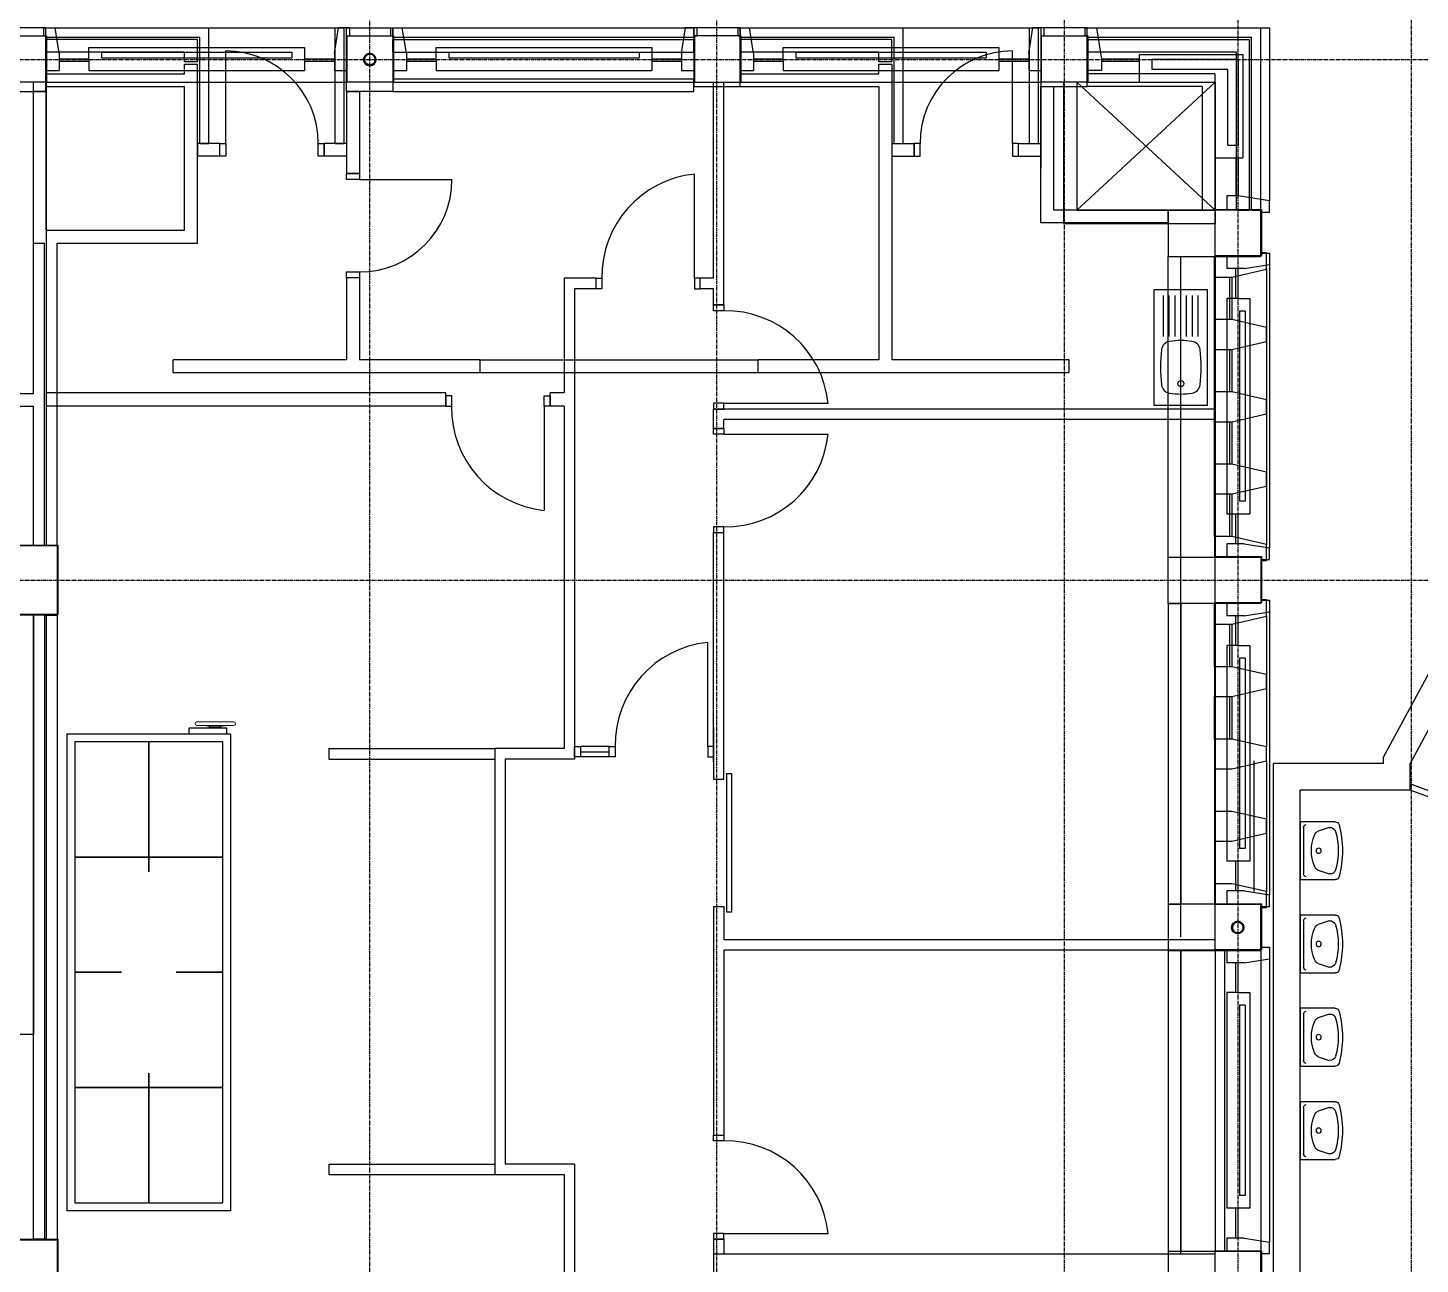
# Model space of a CAD drawing. Header units: millimetres. Extents: x -58291 to 85267, y -25390 to 74943.
# Drawn here: x 12512 to 24544, y 47366 to 58051 of the extents above; entities that cross this region are included whole.
import ezdxf

# ---------------------------------------------------------------- set-up
doc = ezdxf.new("R2010")
doc.units = ezdxf.units.MM
doc.header["$PDSIZE"] = 5
for name, pattern in [('HIDDEN2', [4.7625, 3.175, -1.5875]), ('PCENTRE', [50.8, 31.75, -6.35, 6.35, -6.35]), ('PCENTRE2', [28.575, 19.05, -3.175, 3.175, -3.175])]:
    doc.linetypes.add(name, pattern=pattern)
for name, color, linetype in [('Basement 01 - Curtain Walls', 1, 'Continuous'), ('Basement 01 - Doors Windows and Openings', 1, 'Continuous'), ('Basement 01 - Multi-View Blocks', 2, 'Continuous'), ('Basement 01 - Structural Members', 5, 'Continuous'), ('Basement 01 - Walls', 3, 'Continuous'), ('Boundaries_and_building_grids', 140, 'PCENTRE2'), ('BRICK_WALLS_P4', 1, 'Continuous'), ('COLUMNS_P5', 5, 'Continuous'), ('DR', 8, 'Continuous'), ('SANITARY', 4, 'Continuous'), ('SHOPFITTING', 4, 'Continuous'), ('WA', 6, 'Continuous'), ('WA_EXT', 7, 'Continuous'), ('WN', 4, 'Continuous')]:
    doc.layers.add(name, color=color, linetype=linetype)

# ---------------------------------------------------------------- blocks, each defined once
blk = doc.blocks.new('whb2')
for p, q in [((-250, 0), (250, 0)), ((-250, -303.1), (-250, 0)), ((250, 0), (250, -303.1)), ((-201, -29.5), (201.1, -29.5)), ((-200, -252.8), (-168.5, -155.3)), ((168.6, -155.3), (200.1, -252.8))]:
    blk.add_line(p, q)
blk.add_circle((0, -160.7), 22.3)
for centre, radius, start, end in [((-199.1, -56.3), 26.8, 94.124, 173.479), ((0, -457.8), 359.7, 68.098, 111.902), ((199.2, -56.3), 26.8, 6.521, 85.876), ((-109.1, -186.3), 67, 111.901, 152.434), ((109.2, -186.3), 67, 27.567, 68.099), ((-214.2, -303.1), 35.7, 180, 255.523), ((0, 526.8), 892.9, 255.523, 284.478), ((-151.4, -259.8), 49.1, 171.798, 253.912), ((0, 265.2), 595.5, 253.912, 286.088), ((151.5, -259.8), 49.1, 286.088, 8.202), ((214.3, -303.1), 35.7, 284.477, 0)]:
    blk.add_arc(centre, radius, start, end)

msp = doc.modelspace()

# ---------------------------------------------------------------- linework, layer by layer
at = {"layer": 'Basement 01 - Curtain Walls', "color": 3, "linetype": 'Continuous', "lineweight": -3}
for p, q in [((12667, 58051, -4600), (14077, 58051, -4600)), ((12667, 57971, -4600), (12667, 58051, -4600)), ((14077, 57051, -4600), (14077, 58051, -4600)), ((15167, 57051, -4600), (15167, 58051, -4600)), ((15167, 58051, -4600), (15247, 58051, -4600)), ((15247, 57051, -4600), (15247, 58051, -4600)), ((15667, 58051, -4600), (18267, 58051, -4600)), ((15667, 57971, -4600), (15667, 58051, -4600)), ((18267, 57971, -4600), (18267, 58051, -4600)), ((18667, 58051, -4600), (18667, 57971, -4600)), ((18667, 58051, -4600), (20077, 58051, -4600)), ((20077, 57051, -4600), (20077, 58051, -4600)), ((21167, 58051, -4600), (21247, 58051, -4600)), ((21167, 57051, -4600), (21167, 58051, -4600)), ((21247, 57051, -4600), (21247, 58051, -4600)), ((21667, 57971, -4600), (21667, 58051, -4600)), ((21667, 58051, -4600), (23167, 58051, -4600)), ((23167, 56476, -4600), (23167, 58051, -4600)), ((12667, 57971, -4600), (13997, 57971, -4600)), ((13977, 57951, -4600), (12667, 57951, -4600)), ((12667, 57951, -4600), (12667, 57841, -4600)), ((13977, 57757, -4600), (13977, 57951, -4600)), ((13997, 57051, -4600), (13997, 57971, -4600)), ((15667, 57971, -4600), (18267, 57971, -4600)), ((15667, 57951, -4600), (18267, 57951, -4600)), ((15667, 57841, -4600), (15667, 57951, -4600)), ((18267, 57841, -4600), (18267, 57951, -4600)), ((18667, 57971, -4600), (19997, 57971, -4600)), ((18667, 57841, -4600), (18667, 57951, -4600)), ((19977, 57951, -4600), (18667, 57951, -4600)), ((19977, 57757, -4600), (19977, 57951, -4600)), ((19997, 57051, -4600), (19997, 57971, -4600)), ((21667, 57971, -4600), (23087, 57971, -4600)), ((21667, 57951, -4600), (23067, 57951, -4600)), ((21667, 57841, -4600), (21667, 57951, -4600)), ((23067, 57951, -4600), (23067, 56476, -4600)), ((23087, 56476, -4600), (23087, 57971, -4600)), ((13867, 57841, -4600), (12667, 57841, -4600)), ((13867, 57757, -4600), (13867, 57841, -4600)), ((13977, 57757, -4600), (13867, 57757, -4600)), ((15667, 57841, -4600), (18267, 57841, -4600)), ((19867, 57841, -4600), (18667, 57841, -4600)), ((19867, 57757, -4600), (19867, 57841, -4600)), ((19977, 57757, -4600), (19867, 57757, -4600)), ((22957, 57841, -4600), (21667, 57841, -4600)), ((22957, 56476, -4600), (22957, 57841, -4600)), ((13997, 57051, -4600), (14077, 57051, -4600)), ((15167, 57051, -4600), (15247, 57051, -4600)), ((19997, 57051, -4600), (20077, 57051, -4600)), ((21167, 57051, -4600), (21247, 57051, -4600)), ((22957, 56476, -4600), (23067, 56476, -4600)), ((23087, 56476, -4600), (23167, 56476, -4600)), ((23167, 56076, -4600), (22767, 56076, -4600)), ((22767, 55897, -4600), (22767, 56076, -4600)), ((23217, 56107, -4600), (23167, 56107, -4600)), ((23167, 56107, -4600), (23167, 56076, -4600)), ((23217, 55965, -4600), (23217, 56107, -4600)), ((22917, 55897, -4600), (23217, 55965, -4600)), ((22767, 55897, -4600), (22917, 55897, -4600)), ((22767, 55529, -4600), (22767, 55272, -4600)), ((22917, 55529, -4600), (22767, 55529, -4600)), ((23217, 55461, -4600), (22917, 55529, -4600)), ((23217, 55340, -4600), (23217, 55461, -4600)), ((22767, 55272, -4600), (22917, 55272, -4600)), ((22917, 55272, -4600), (23217, 55340, -4600)), ((22767, 54904, -4600), (22767, 54647, -4600)), ((22917, 54904, -4600), (22767, 54904, -4600)), ((23217, 54836, -4600), (22917, 54904, -4600)), ((23217, 54715, -4600), (23217, 54836, -4600)), ((22767, 54647, -4600), (22917, 54647, -4600)), ((22917, 54647, -4600), (23217, 54715, -4600)), ((22767, 54279, -4600), (22767, 54022, -4600)), ((22917, 54279, -4600), (22767, 54279, -4600)), ((23217, 54211, -4600), (22917, 54279, -4600)), ((23217, 54090, -4600), (23217, 54211, -4600)), ((22767, 54022, -4600), (22917, 54022, -4600)), ((22917, 54022, -4600), (23217, 54090, -4600)), ((22917, 53654, -4600), (22767, 53654, -4600)), ((22767, 53654, -4600), (22767, 53476, -4600)), ((23217, 53586, -4600), (22917, 53654, -4600)), ((23217, 53444, -4600), (23217, 53586, -4600)), ((23217, 53444, -4600), (23167, 53444, -4600)), ((23167, 53076, -4600), (22767, 53076, -4600)), ((22767, 52897, -4600), (22767, 53076, -4600)), ((23217, 53107, -4600), (23167, 53107, -4600)), ((23167, 53107, -4600), (23167, 53076, -4600)), ((23217, 52965, -4600), (23217, 53107, -4600)), ((22917, 52897, -4600), (23217, 52965, -4600)), ((22767, 52897, -4600), (22917, 52897, -4600)), ((22767, 52529, -4600), (22767, 52272, -4600)), ((22917, 52529, -4600), (22767, 52529, -4600)), ((23217, 52461, -4600), (22917, 52529, -4600)), ((23217, 52340, -4600), (23217, 52461, -4600)), ((22917, 52272, -4600), (23217, 52340, -4600)), ((22767, 52272, -4600), (22917, 52272, -4600)), ((22767, 51904, -4600), (22767, 50654, -4600)), ((22917, 51904, -4600), (22767, 51904, -4600)), ((23217, 51836, -4600), (22917, 51904, -4600)), ((23217, 51715, -4600), (23217, 51836, -4600)), ((22767, 51647, -4600), (22917, 51647, -4600)), ((22917, 51647, -4600), (23217, 51715, -4600)), ((22917, 51279, -4600), (22767, 51279, -4600)), ((23217, 51211, -4600), (22917, 51279, -4600)), ((23217, 51090, -4600), (23217, 51211, -4600)), ((22767, 51022, -4600), (22917, 51022, -4600)), ((22917, 51022, -4600), (23217, 51090, -4600)), ((22767, 50654, -4600), (22767, 50476, -4600)), ((22917, 50654, -4600), (22767, 50654, -4600)), ((23217, 50586, -4600), (22917, 50654, -4600)), ((23217, 50444, -4600), (23217, 50586, -4600)), ((23217, 50444, -4600), (23167, 50444, -4600))]:
    msp.add_line(p, q, dxfattribs=at)
at = {"layer": 'Basement 01 - Curtain Walls', "color": 3, "linetype": 'Continuous', "lineweight": -3, "elevation": -4600}
for points in [[(22767, 53476), (23167, 53476), (23167, 53444)], [(22767, 50476), (23167, 50476), (23167, 50444)]]:
    msp.add_lwpolyline(points, dxfattribs=at)
at = {"layer": 'Basement 01 - Doors Windows and Openings', "color": 1, "linetype": 'Continuous', "lineweight": -3}
for p, q in [((14222, 57051, -4600), (14222, 57851, -4600)), ((21022, 57051, -4600), (21022, 57851, -4600)), ((15377, 56741, -4600), (16177, 56741, -4600)), ((23217, 55965, -4600), (23217, 53586, -4600)), ((22767, 53654, -4600), (22767, 55897, -4600)), ((22767, 55529, -4600), (22767, 55897, -4600)), ((22897, 55897, -4600), (22897, 55529, -4600)), ((22917, 55897, -4600), (22917, 55529, -4600)), ((22767, 54904, -4600), (22767, 55272, -4600)), ((22897, 55272, -4600), (22897, 54904, -4600)), ((22917, 55272, -4600), (22917, 54904, -4600)), ((22767, 54279, -4600), (22767, 54647, -4600)), ((22897, 54647, -4600), (22897, 54279, -4600)), ((22917, 54647, -4600), (22917, 54279, -4600)), ((22897, 54022, -4600), (22897, 53654, -4600)), ((22917, 54022, -4600), (22917, 53654, -4600)), ((23217, 52965, -4600), (23217, 51836, -4600)), ((22767, 52529, -4600), (22767, 52897, -4600)), ((22897, 52897, -4600), (22897, 52529, -4600)), ((22917, 52897, -4600), (22917, 52529, -4600)), ((22767, 51904, -4600), (22767, 52272, -4600)), ((22897, 52272, -4600), (22897, 51904, -4600)), ((22917, 52272, -4600), (22917, 51904, -4600))]:
    msp.add_line(p, q, dxfattribs=at)
at = {"layer": 'Basement 01 - Doors Windows and Openings', "color": 1, "linetype": 'Continuous', "lineweight": -3, "elevation": -4600}
for points in [[(14172, 57051), (14222, 57051), (14222, 56941), (14172, 56941), (14172, 57051)], [(15022, 57051), (15072, 57051), (15072, 56941), (15022, 56941), (15022, 57051)], [(20222, 57051), (20172, 57051), (20172, 56941), (20222, 56941), (20222, 57051)], [(21072, 57051), (21022, 57051), (21022, 56941), (21072, 56941), (21072, 57051)], [(15377, 56791), (15377, 56741), (15267, 56741), (15267, 56791), (15377, 56791)], [(15377, 55941), (15377, 55891), (15267, 55891), (15267, 55941), (15377, 55941)]]:
    msp.add_lwpolyline(points, dxfattribs=at)
at = {"layer": 'Basement 01 - Doors Windows and Openings', "color": 1, "linetype": 'Continuous', "lineweight": -3}
for centre, start, end in [((14222, 57051, -4600), 0, 90), ((21022, 57051, -4600), 90, 180), ((15377, 56741, -4600), 270, 0)]:
    msp.add_arc(centre, 800, start, end, dxfattribs=at)
at = {"layer": 'Basement 01 - Structural Members', "color": 5, "linetype": 'Continuous', "lineweight": -3, "elevation": -4600}
for points in [[(12267, 57501), (12667, 57501), (12667, 58051), (12267, 58051), (12267, 57501)], [(15667, 57501), (15267, 57501), (15267, 58051), (15667, 58051), (15667, 57501)], [(18267, 57543), (18667, 57543), (18667, 58051), (18267, 58051), (18267, 57543)], [(21267, 57543), (21667, 57543), (21667, 58051), (21267, 58051), (21267, 57543)], [(12767, 52976), (12167, 52976), (12167, 53576), (12767, 53576), (12767, 52976)], [(12767, 46976), (12167, 46976), (12167, 47576), (12767, 47576), (12767, 46976)]]:
    msp.add_lwpolyline(points, dxfattribs=at)
for points in [[(22367, 56476), (22367, 56076), (23167, 56076), (23167, 56476)], [(23167, 53076), (22367, 53076), (22367, 53476), (23167, 53476)], [(23167, 50476), (22367, 50476), (22367, 50076), (23167, 50076)], [(22367, 47076), (23167, 47076), (23167, 47476), (22367, 47476)]]:
    msp.add_lwpolyline(points, close=True, dxfattribs=at)
at = {"layer": 'Basement 01 - Structural Members', "color": 5, "linetype": 'Continuous', "lineweight": -3}
for centre in [(15467, 57776, -4600), (22967, 50276, -4600)]:
    msp.add_circle(centre, 50, dxfattribs=at)
at = {"layer": 'Basement 01 - Walls', "color": 3, "linetype": 'Continuous', "lineweight": -3}
for p, q in [((12667, 57653, -4600), (13867, 57653, -4600)), ((12667, 57543, -4600), (12667, 57653, -4600)), ((13867, 57737, -4600), (13977, 57737, -4600)), ((13867, 57653, -4600), (13867, 57737, -4600)), ((13977, 56191, -4600), (13977, 57737, -4600)), ((18667, 57653, -4600), (19867, 57653, -4600)), ((18667, 57543, -4600), (18667, 57653, -4600)), ((19867, 57737, -4600), (19977, 57737, -4600)), ((19867, 57653, -4600), (19867, 57737, -4600)), ((19977, 57737, -4600), (19977, 55181, -4600)), ((21667, 57543, -4600), (21667, 57653, -4600)), ((22769, 57653, -4600), (21667, 57653, -4600)), ((22769, 57653, -4600), (22769, 56476, -4600)), ((12667, 57543, -4600), (13867, 57543, -4600)), ((13867, 56301, -4600), (13867, 57543, -4600)), ((15667, 57611, -4600), (18267, 57611, -4600)), ((15667, 57611, -4600), (15667, 57501, -4600)), ((18267, 57501, -4600), (18267, 57611, -4600)), ((18667, 57543, -4600), (19867, 57543, -4600)), ((19867, 57543, -4600), (19867, 55181, -4600)), ((21267, 57543, -4600), (21267, 56838, -4600)), ((21267, 57543, -4600), (21377, 57543, -4600)), ((21267, 56366, -4600), (21267, 57543, -4600)), ((21377, 56476, -4600), (21377, 57543, -4600)), ((22659, 57543, -4600), (21667, 57543, -4600)), ((22659, 57543, -4600), (22659, 56476, -4600)), ((12557, 57501, -4600), (12557, 56191, -4600)), ((12667, 57501, -4600), (12557, 57501, -4600)), ((12667, 57501, -4600), (12667, 56301, -4600)), ((15267, 57501, -4600), (15267, 56791, -4600)), ((15267, 57501, -4600), (15377, 57501, -4600)), ((15377, 57501, -4600), (15377, 56791, -4600)), ((15667, 57501, -4600), (18267, 57501, -4600)), ((13977, 57051, -4600), (13977, 56941, -4600)), ((14172, 57051, -4600), (13977, 57051, -4600)), ((14077, 57051, -4600), (13997, 57051, -4600)), ((14172, 56941, -4600), (14172, 57051, -4600)), ((15072, 56941, -4600), (15072, 57051, -4600)), ((15267, 57051, -4600), (15072, 57051, -4600)), ((15267, 57051, -4600), (15267, 56941, -4600)), ((19977, 57051, -4600), (20172, 57051, -4600)), ((19977, 57051, -4600), (19977, 56941, -4600)), ((19997, 57051, -4600), (20077, 57051, -4600)), ((20172, 56941, -4600), (20172, 57051, -4600)), ((21072, 57051, -4600), (21267, 57051, -4600)), ((21072, 56941, -4600), (21072, 57051, -4600)), ((21267, 57051, -4600), (21267, 56941, -4600)), ((14172, 56941, -4600), (13977, 56941, -4600)), ((15267, 56941, -4600), (15072, 56941, -4600)), ((19977, 56941, -4600), (20172, 56941, -4600)), ((21072, 56941, -4600), (21267, 56941, -4600)), ((15377, 56791, -4600), (15267, 56791, -4600)), ((22367, 56476, -4600), (21377, 56476, -4600)), ((22367, 56366, -4600), (22367, 56476, -4600)), ((22659, 56476, -4600), (22769, 56476, -4600)), ((22367, 56366, -4600), (21267, 56366, -4600)), ((12557, 56191, -4600), (12657, 56191, -4600)), ((12657, 53576, -4600), (12657, 56191, -4600)), ((12667, 56301, -4600), (13867, 56301, -4600)), ((12767, 56191, -4600), (13977, 56191, -4600)), ((12767, 53576, -4600), (12767, 56191, -4600)), ((22367, 56076, -4600), (22477, 56076, -4600)), ((22367, 53476, -4600), (22367, 56076, -4600)), ((22477, 53476, -4600), (22477, 56076, -4600)), ((15377, 55891, -4600), (15267, 55891, -4600)), ((15267, 55891, -4600), (15267, 55181, -4600)), ((15377, 55891, -4600), (15377, 55181, -4600)), ((15267, 55181, -4600), (13767, 55181, -4600)), ((13767, 55071, -4600), (13767, 55181, -4600)), ((16422, 55181, -4600), (15377, 55181, -4600)), ((16422, 55071, -4600), (16422, 55181, -4600)), ((16422, 55181, -4600), (18822, 55181, -4600)), ((18822, 55071, -4600), (18822, 55181, -4600)), ((19867, 55181, -4600), (18822, 55181, -4600)), ((21512, 55181, -4600), (19977, 55181, -4600)), ((21512, 55075, -4600), (21512, 55185, -4600)), ((13767, 55071, -4600), (16422, 55071, -4600)), ((16422, 55071, -4600), (18822, 55071, -4600)), ((18822, 55071, -4600), (21512, 55071, -4600)), ((12657, 53576, -4600), (12767, 53576, -4600)), ((22367, 53476, -4600), (22477, 53476, -4600)), ((25060, 53292, -4600), (24226, 51751, -4600)), ((22367, 53076, -4600), (22477, 53076, -4600)), ((22367, 53076, -4600), (22367, 50476, -4600)), ((22477, 53076, -4600), (22477, 50476, -4600)), ((25215, 53096, -4600), (24456, 51693, -4600)), ((12657, 52976, -4600), (12657, 47576, -4600)), ((12657, 52976, -4600), (12767, 52976, -4600)), ((12767, 52976, -4600), (12767, 47576, -4600)), ((24226, 51693, -4600), (24226, 51751, -4600)), ((23107, 51715, -4600), (23107, 50586, -4600)), ((23217, 51715, -4600), (23217, 50586, -4600)), ((23276, 44296, -4600), (23276, 51693, -4600)), ((24226, 51693, -4600), (23276, 51693, -4600)), ((24456, 51463, -4600), (24456, 51693, -4600)), ((24456, 51463, -4600), (23506, 51463, -4600)), ((23506, 45843, -4600), (23506, 51463, -4600)), ((22367, 50476, -4600), (22477, 50476, -4600)), ((22367, 50076, -4600), (22367, 47476, -4600)), ((22477, 50076, -4600), (22367, 50076, -4600)), ((22477, 50076, -4600), (22477, 47476, -4600)), ((22855, 47476, -4600), (22855, 50076, -4600)), ((23167, 50076, -4600), (23167, 44476, -4600)), ((12657, 47576, -4600), (12767, 47576, -4600)), ((22477, 47476, -4600), (22367, 47476, -4600))]:
    msp.add_line(p, q, dxfattribs=at)
at = {"layer": 'Basement 01 - Walls', "color": 2, "linetype": 'Continuous', "lineweight": -3}
for p, q in [((24670, 51437, -4600), (24456, 51516, -4600)), ((24652, 51390, -4600), (24456, 51463, -4600))]:
    msp.add_line(p, q, dxfattribs=at)
at = {"layer": 'Boundaries_and_building_grids', "color": 140, "linetype": 'PCENTRE', "lineweight": -3}
for p, q in [((15467, -17978), (15467, 67826)), ((18467, -17978), (18467, 67826)), ((21467, 67826), (21467, -17978)), ((22967, 67826), (22967, -17978)), ((24467, 67826), (24467, -17978)), ((-52891, 57776), (50767, 57776)), ((-52891, 53276), (50767, 53276))]:
    msp.add_line(p, q, dxfattribs=at)
at = {"layer": 'BRICK_WALLS_P4', "linetype": 'Continuous'}
for p, q in [((12562, 54891), (12562, 57581)), ((12672, 57581), (12562, 57581)), ((12672, 53581), (12672, 57581)), ((11022, 54891), (12562, 54891)), ((11022, 54781), (12562, 54781)), ((12562, 53581), (12562, 54781)), ((12562, 53581), (12672, 53581)), ((12562, 47581), (12562, 52981)), ((12672, 52981), (12562, 52981)), ((12562, 52981), (12562, 49351)), ((12672, 47581), (12672, 52981)), ((12672, 47581), (12562, 47581)), ((18437, 47456), (18437, 42580)), ((18437, 47456), (22772, 47456)), ((22772, 47241), (22772, 47456))]:
    msp.add_line(p, q, dxfattribs=at)
at = {"layer": 'COLUMNS_P5', "linetype": 'Continuous', "lineweight": -3}
for points in [[(12672, 57981), (12672, 57581), (12272, 57581), (12272, 57981)], [(15672, 57981), (15672, 57581), (15272, 57581), (15272, 57981)], [(21672, 57581), (21272, 57581), (21272, 57981), (21672, 57981)], [(22772, 56081), (22772, 56481), (23172, 56481), (23172, 56081)], [(12772, 53581), (12772, 52981), (12172, 52981), (12172, 53581)], [(23172, 53081), (22772, 53081), (22772, 53481), (23172, 53481)], [(23172, 50081), (22772, 50081), (22772, 50481), (23172, 50481)], [(12172, 47581), (12772, 47581), (12772, 46981), (12172, 46981)], [(22772, 47081), (22772, 47481), (23172, 47481), (23172, 47081)]]:
    msp.add_lwpolyline(points, close=True, dxfattribs=at)
msp.add_lwpolyline([(18562, 57581), (18672, 57581), (18672, 57981), (18272, 57981), (18272, 57581), (18672, 57581)], dxfattribs=at)
at = {"layer": 'COLUMNS_P5', "linetype": 'Continuous', "lineweight": 50}
for centre in [(15467, 57776), (22967, 50276)]:
    msp.add_circle(centre, 50, dxfattribs=at)
at = {"layer": 'DR'}
for p, q in [((18272, 55886), (18272, 56786)), ((17422, 55886), (17472, 55886)), ((17422, 55796), (17422, 55886)), ((17472, 55886), (17472, 55796)), ((18272, 55886), (18272, 55796)), ((18322, 55886), (18272, 55886)), ((18322, 55796), (18322, 55886)), ((17472, 55796), (17422, 55796)), ((18272, 55796), (18322, 55796)), ((18437, 55606), (18437, 55656)), ((18437, 55656), (18527, 55656)), ((18527, 55606), (18437, 55606)), ((18527, 55656), (18527, 55606)), ((16125, 54871), (16125, 54781)), ((16175, 54871), (16125, 54871)), ((16175, 54781), (16175, 54871)), ((16975, 54781), (16975, 54871)), ((16975, 54871), (17025, 54871)), ((17025, 54871), (17025, 54781)), ((16125, 54781), (16175, 54781)), ((17025, 54781), (16975, 54781)), ((16975, 54781), (16975, 53881)), ((18527, 54806), (18437, 54806)), ((18437, 54806), (18437, 54756)), ((18437, 54756), (18527, 54756)), ((18527, 54806), (19427, 54806)), ((18527, 54756), (18527, 54806)), ((18437, 54539), (18437, 54589)), ((18437, 54589), (18527, 54589)), ((18527, 54539), (18437, 54539)), ((18527, 54589), (18527, 54539)), ((18527, 54539), (19427, 54539)), ((18527, 53739), (18437, 53739)), ((18437, 53739), (18437, 53689)), ((18437, 53689), (18527, 53689)), ((18527, 53689), (18527, 53739)), ((18387, 51839), (18387, 52739)), ((17237, 51749), (17237, 51839)), ((17237, 51839), (17287, 51839)), ((17287, 51749), (17237, 51749)), ((17287, 51839), (17287, 51749)), ((17537, 51839), (17587, 51839)), ((17537, 51749), (17537, 51839)), ((17587, 51749), (17537, 51749)), ((17587, 51839), (17587, 51749)), ((18387, 51839), (18387, 51749)), ((18437, 51839), (18387, 51839)), ((18387, 51749), (18437, 51749)), ((18437, 51749), (18437, 51839)), ((18552, 50407), (18552, 51607)), ((18552, 51607), (18592, 51607)), ((18592, 51607), (18592, 50407)), ((18592, 50407), (18552, 50407)), ((18437, 48431), (18437, 48481)), ((18437, 48481), (18527, 48481)), ((18527, 48431), (18437, 48431)), ((18527, 48481), (18527, 48431)), ((18527, 47631), (18437, 47631)), ((18437, 47631), (18437, 47581)), ((18437, 47581), (18527, 47581)), ((18527, 47581), (18527, 47631)), ((18527, 47631), (19427, 47631))]:
    msp.add_line(p, q, dxfattribs=at)
for centre, start, end in [((18363, 55900), 95.8367, 180.8959), ((18541, 54715), 5.8367, 90.8959), ((17065, 54767), 179.1041, 264.1633), ((18541, 54630), 269.1041, 354.1633), ((18478, 51853), 95.8367, 180.8959), ((18541, 47541), 5.8367, 90.8959)]:
    msp.add_arc(centre, 891, start, end, dxfattribs=at)
at = {"layer": 'SANITARY', "ltscale": 20}
for p, q in [((22706, 55786), (22246, 55786)), ((22246, 54786), (22246, 55786)), ((22326, 55384), (22326, 55737)), ((22376, 55384), (22376, 55737)), ((22426, 55384), (22426, 55737)), ((22476, 55384), (22476, 55737)), ((22526, 55384), (22526, 55737)), ((22576, 55384), (22576, 55737)), ((22626, 55384), (22626, 55737)), ((22706, 54786), (22706, 55786)), ((22706, 54786), (22246, 54786))]:
    msp.add_line(p, q, dxfattribs=at)
msp.add_circle((22476, 54976), 26, dxfattribs=at)
for centre, radius, start, end in [((22476, 54638), 710, 82.1697, 97.8303), ((23585, 55117), 1285, 173.1657, 186.8343), ((22390, 55260), 81.7, 97.8303, 173.1657), ((22561, 55260), 81.7, 6.8343, 82.1697), ((21367, 55117), 1285, 353.1657, 6.8343), ((22390, 54974), 81.7, 186.8343, 262.1697), ((22476, 55596), 710, 262.1697, 277.8303), ((22561, 54974), 81.7, 277.8303, 353.1657)]:
    msp.add_arc(centre, radius, start, end, dxfattribs=at)
at = {"layer": 'SHOPFITTING', "linetype": 'Continuous'}
for p, q in [((22772, 57581), (21576, 56476)), ((21576, 57581), (22772, 56476)), ((14231, 51999), (13904, 51999)), ((13904, 51999), (13904, 51949)), ((14083, 52014), (14083, 52004)), ((14178, 52014), (14083, 52014)), ((14083, 52004), (14178, 52004)), ((14178, 52004), (14178, 52014)), ((14231, 51949), (14231, 51999)), ((13904, 51949), (14231, 51949))]:
    msp.add_line(p, q, dxfattribs=at)
at = {"layer": 'SHOPFITTING', "lineweight": 5}
for p, q in [((13973, 52053), (14291, 52053)), ((14291, 52021), (13973, 52021)), ((14084, 52014), (14047, 52021)), ((14047, 52021), (14048, 52020)), ((14048, 52020), (14049, 52020)), ((14049, 52020), (14051, 52020)), ((14051, 52020), (14052, 52020)), ((14052, 52020), (14054, 52019)), ((14054, 52019), (14055, 52019)), ((14055, 52019), (14056, 52019)), ((14056, 52019), (14057, 52019)), ((14057, 52019), (14059, 52018)), ((14059, 52018), (14060, 52018)), ((14060, 52018), (14061, 52018)), ((14061, 52018), (14062, 52018)), ((14062, 52018), (14064, 52017)), ((14064, 52020), (14063, 52021)), ((14064, 52020), (14064, 52020)), ((14065, 52020), (14064, 52020)), ((14064, 52017), (14065, 52017)), ((14066, 52020), (14065, 52020)), ((14065, 52020), (14065, 52020)), ((14065, 52017), (14066, 52017)), ((14066, 52020), (14066, 52020)), ((14067, 52020), (14066, 52020)), ((14066, 52017), (14067, 52017)), ((14068, 52020), (14067, 52020)), ((14067, 52020), (14067, 52020)), ((14067, 52017), (14068, 52017)), ((14068, 52020), (14068, 52020)), ((14069, 52020), (14068, 52020)), ((14068, 52017), (14069, 52016)), ((14069, 52019), (14069, 52020)), ((14070, 52019), (14069, 52019)), ((14069, 52016), (14070, 52016)), ((14071, 52019), (14070, 52019)), ((14070, 52016), (14071, 52016)), ((14072, 52019), (14071, 52019)), ((14071, 52019), (14071, 52019)), ((14071, 52016), (14072, 52016)), ((14073, 52019), (14072, 52019)), ((14072, 52019), (14072, 52019)), ((14072, 52016), (14073, 52016)), ((14073, 52021), (14074, 52020)), ((14073, 52019), (14073, 52019)), ((14074, 52019), (14073, 52019)), ((14073, 52016), (14074, 52015)), ((14074, 52020), (14074, 52020)), ((14074, 52020), (14075, 52020)), ((14075, 52018), (14074, 52019)), ((14074, 52019), (14074, 52019)), ((14074, 52019), (14074, 52019)), ((14074, 52015), (14075, 52015)), ((14075, 52020), (14076, 52020)), ((14075, 52018), (14076, 52018)), ((14075, 52018), (14075, 52018)), ((14076, 52015), (14075, 52015)), ((14076, 52020), (14076, 52020)), ((14076, 52020), (14077, 52020)), ((14076, 52018), (14077, 52018)), ((14077, 52015), (14076, 52015)), ((14077, 52020), (14077, 52020)), ((14077, 52020), (14078, 52020)), ((14077, 52018), (14078, 52018)), ((14077, 52015), (14077, 52015)), ((14078, 52015), (14077, 52015)), ((14078, 52020), (14079, 52020)), ((14078, 52018), (14079, 52018)), ((14078, 52018), (14078, 52018)), ((14079, 52015), (14078, 52015)), ((14078, 52015), (14078, 52015)), ((14079, 52020), (14080, 52019)), ((14079, 52020), (14079, 52020)), ((14079, 52018), (14079, 52018)), ((14079, 52018), (14080, 52018)), ((14080, 52015), (14079, 52015)), ((14079, 52015), (14079, 52015)), ((14080, 52019), (14081, 52019)), ((14080, 52019), (14080, 52019)), ((14080, 52018), (14081, 52017)), ((14080, 52014), (14080, 52015)), ((14081, 52014), (14080, 52014)), ((14081, 52019), (14081, 52019)), ((14081, 52019), (14082, 52019)), ((14081, 52017), (14082, 52017)), ((14081, 52017), (14081, 52017)), ((14081, 52014), (14081, 52014)), ((14082, 52014), (14081, 52014)), ((14082, 52019), (14083, 52019)), ((14082, 52017), (14083, 52017)), ((14082, 52017), (14082, 52017)), ((14083, 52014), (14082, 52014)), ((14082, 52014), (14082, 52014)), ((14083, 52019), (14084, 52019)), ((14083, 52019), (14083, 52019)), ((14083, 52017), (14084, 52017)), ((14084, 52014), (14083, 52014)), ((14083, 52014), (14083, 52014)), ((14084, 52019), (14084, 52019)), ((14084, 52019), (14085, 52019)), ((14084, 52017), (14084, 52017)), ((14084, 52017), (14085, 52017)), ((14084, 52014), (14087, 52014)), ((14085, 52014), (14084, 52014)), ((14084, 52014), (14084, 52014)), ((14085, 52019), (14085, 52018)), ((14085, 52018), (14086, 52018)), ((14085, 52017), (14085, 52017)), ((14085, 52017), (14086, 52017)), ((14085, 52014), (14085, 52014)), ((14086, 52014), (14085, 52014)), ((14085, 52014), (14085, 52014)), ((14086, 52018), (14087, 52018)), ((14086, 52018), (14086, 52018)), ((14086, 52017), (14087, 52017)), ((14086, 52017), (14086, 52017)), ((14086, 52017), (14086, 52017)), ((14087, 52014), (14086, 52014)), ((14086, 52014), (14086, 52014)), ((14088, 52018), (14087, 52018)), ((14087, 52017), (14088, 52017)), ((14087, 52017), (14087, 52017)), ((14087, 52014), (14087, 52014)), ((14088, 52014), (14087, 52014)), ((14089, 52018), (14088, 52018)), ((14088, 52018), (14088, 52018)), ((14088, 52017), (14088, 52017)), ((14088, 52017), (14088, 52017)), ((14088, 52017), (14101, 52017)), ((14101, 52014), (14088, 52014)), ((14090, 52018), (14089, 52018)), ((14091, 52018), (14090, 52018)), ((14090, 52018), (14090, 52018)), ((14092, 52017), (14091, 52018)), ((14091, 52018), (14091, 52018)), ((14093, 52017), (14092, 52017)), ((14094, 52017), (14093, 52017)), ((14093, 52017), (14093, 52017)), ((14095, 52017), (14094, 52017)), ((14096, 52017), (14095, 52017)), ((14095, 52017), (14095, 52017)), ((14097, 52017), (14096, 52017)), ((14098, 52017), (14097, 52017)), ((14097, 52017), (14097, 52017)), ((14099, 52017), (14098, 52017)), ((14099, 52017), (14099, 52017)), ((14100, 52017), (14099, 52017)), ((14100, 52017), (14100, 52017)), ((14101, 52017), (14100, 52017)), ((14101, 52017), (14102, 52017)), ((14101, 52017), (14101, 52017)), ((14102, 52017), (14101, 52017)), ((14103, 52014), (14101, 52014)), ((14102, 52017), (14102, 52017)), ((14102, 52017), (14103, 52017)), ((14103, 52017), (14104, 52017)), ((14103, 52017), (14103, 52017)), ((14103, 52014), (14158, 52014)), ((14104, 52014), (14103, 52014)), ((14104, 52017), (14104, 52017)), ((14104, 52017), (14105, 52017)), ((14104, 52014), (14104, 52014)), ((14105, 52014), (14104, 52014)), ((14105, 52017), (14105, 52017)), ((14105, 52017), (14106, 52017)), ((14106, 52014), (14105, 52014)), ((14105, 52014), (14105, 52014)), ((14105, 52014), (14105, 52014)), ((14106, 52017), (14106, 52017)), ((14106, 52017), (14106, 52017)), ((14106, 52017), (14107, 52017)), ((14107, 52014), (14106, 52014)), ((14106, 52014), (14106, 52014)), ((14106, 52014), (14106, 52014)), ((14107, 52017), (14108, 52017)), ((14107, 52017), (14107, 52017)), ((14107, 52017), (14107, 52017)), ((14107, 52017), (14107, 52017)), ((14107, 52014), (14107, 52014)), ((14108, 52014), (14107, 52014)), ((14107, 52014), (14107, 52014)), ((14107, 52014), (14107, 52014)), ((14107, 52014), (14107, 52014)), ((14108, 52018), (14108, 52018)), ((14108, 52018), (14109, 52018)), ((14108, 52018), (14108, 52018)), ((14108, 52017), (14108, 52018)), ((14108, 52017), (14108, 52017)), ((14108, 52015), (14108, 52014)), ((14108, 52015), (14108, 52015)), ((14109, 52015), (14108, 52015)), ((14108, 52015), (14108, 52015)), ((14108, 52015), (14108, 52015)), ((14108, 52014), (14108, 52014)), ((14108, 52014), (14108, 52014)), ((14109, 52021), (14109, 52020)), ((14109, 52020), (14109, 52020)), ((14109, 52020), (14109, 52020)), ((14109, 52020), (14109, 52019)), ((14109, 52020), (14109, 52020)), ((14109, 52020), (14109, 52020)), ((14109, 52020), (14109, 52020)), ((14109, 52020), (14109, 52020)), ((14109, 52020), (14109, 52020)), ((14109, 52020), (14109, 52020)), ((14109, 52020), (14109, 52020)), ((14109, 52019), (14109, 52019)), ((14109, 52019), (14109, 52019)), ((14109, 52019), (14109, 52019)), ((14109, 52019), (14109, 52019)), ((14109, 52019), (14109, 52019)), ((14109, 52019), (14109, 52019)), ((14109, 52019), (14109, 52019)), ((14109, 52019), (14109, 52019)), ((14109, 52019), (14109, 52019)), ((14109, 52019), (14109, 52018)), ((14109, 52018), (14109, 52018)), ((14109, 52018), (14109, 52018)), ((14109, 52018), (14109, 52018)), ((14109, 52018), (14109, 52018)), ((14109, 52018), (14109, 52018)), ((14109, 52017), (14109, 52018)), ((14109, 52018), (14109, 52018)), ((14109, 52018), (14110, 52018)), ((14109, 52017), (14109, 52017)), ((14109, 52016), (14109, 52017)), ((14109, 52017), (14109, 52017)), ((14109, 52017), (14109, 52017)), ((14109, 52017), (14109, 52017)), ((14109, 52015), (14109, 52016)), ((14109, 52016), (14109, 52016)), ((14109, 52016), (14109, 52016)), ((14109, 52016), (14109, 52016)), ((14109, 52016), (14109, 52016)), ((14109, 52015), (14109, 52015)), ((14109, 52015), (14109, 52015)), ((14109, 52015), (14109, 52015)), ((14109, 52015), (14109, 52015)), ((14110, 52020), (14110, 52021)), ((14110, 52019), (14110, 52020)), ((14110, 52020), (14110, 52020)), ((14110, 52020), (14110, 52020)), ((14110, 52020), (14110, 52020)), ((14110, 52018), (14110, 52019)), ((14110, 52019), (14110, 52019)), ((14110, 52019), (14110, 52019)), ((14110, 52019), (14110, 52019)), ((14110, 52018), (14110, 52018)), ((14110, 52018), (14110, 52018)), ((14151, 52021), (14151, 52020)), ((14151, 52020), (14151, 52020)), ((14151, 52020), (14151, 52020)), ((14151, 52020), (14151, 52019)), ((14151, 52020), (14151, 52020)), ((14151, 52019), (14151, 52018)), ((14151, 52019), (14151, 52019)), ((14151, 52019), (14151, 52019)), ((14151, 52019), (14151, 52019)), ((14151, 52018), (14152, 52018)), ((14151, 52018), (14151, 52018)), ((14151, 52018), (14151, 52018)), ((14152, 52020), (14152, 52020)), ((14152, 52020), (14152, 52021)), ((14152, 52019), (14152, 52020)), ((14152, 52020), (14152, 52020)), ((14152, 52020), (14152, 52020)), ((14152, 52020), (14152, 52020)), ((14152, 52020), (14152, 52020)), ((14152, 52020), (14152, 52020)), ((14152, 52020), (14152, 52020)), ((14152, 52020), (14152, 52020)), ((14152, 52020), (14152, 52020)), ((14152, 52020), (14152, 52020)), ((14152, 52018), (14152, 52019)), ((14152, 52019), (14152, 52019)), ((14152, 52019), (14152, 52019)), ((14152, 52019), (14152, 52019)), ((14152, 52019), (14152, 52019)), ((14152, 52019), (14152, 52019)), ((14152, 52019), (14152, 52019)), ((14152, 52019), (14152, 52019)), ((14152, 52019), (14152, 52019)), ((14152, 52019), (14152, 52019)), ((14152, 52019), (14152, 52019)), ((14152, 52018), (14152, 52018)), ((14152, 52018), (14152, 52018)), ((14152, 52018), (14152, 52018)), ((14152, 52018), (14153, 52018)), ((14152, 52018), (14152, 52017)), ((14152, 52018), (14152, 52018)), ((14152, 52017), (14152, 52017)), ((14152, 52017), (14152, 52017)), ((14152, 52017), (14152, 52017)), ((14152, 52017), (14152, 52016)), ((14152, 52017), (14152, 52017)), ((14152, 52016), (14152, 52016)), ((14152, 52016), (14152, 52015)), ((14152, 52016), (14152, 52016)), ((14152, 52016), (14152, 52016)), ((14152, 52016), (14152, 52016)), ((14152, 52015), (14152, 52015)), ((14152, 52015), (14152, 52015)), ((14152, 52015), (14152, 52015)), ((14153, 52015), (14152, 52015)), ((14152, 52015), (14152, 52015)), ((14153, 52018), (14153, 52018)), ((14153, 52018), (14153, 52018)), ((14153, 52018), (14153, 52018)), ((14153, 52018), (14153, 52017)), ((14153, 52017), (14154, 52017)), ((14153, 52015), (14153, 52015)), ((14153, 52014), (14153, 52015)), ((14153, 52015), (14153, 52015)), ((14153, 52015), (14153, 52015)), ((14153, 52015), (14153, 52015)), ((14153, 52014), (14153, 52014)), ((14154, 52014), (14153, 52014)), ((14154, 52017), (14154, 52017)), ((14154, 52017), (14155, 52017)), ((14154, 52017), (14154, 52017)), ((14154, 52014), (14154, 52014)), ((14154, 52014), (14154, 52014)), ((14155, 52014), (14154, 52014)), ((14154, 52014), (14154, 52014)), ((14155, 52017), (14156, 52017)), ((14155, 52017), (14155, 52017)), ((14155, 52017), (14155, 52017)), ((14155, 52014), (14155, 52014)), ((14155, 52014), (14155, 52014)), ((14156, 52014), (14155, 52014)), ((14156, 52017), (14156, 52017)), ((14156, 52017), (14157, 52017)), ((14156, 52014), (14156, 52014)), ((14156, 52014), (14156, 52014)), ((14157, 52014), (14156, 52014)), ((14157, 52017), (14158, 52017)), ((14157, 52017), (14157, 52017)), ((14157, 52014), (14157, 52014)), ((14158, 52014), (14157, 52014)), ((14158, 52017), (14158, 52017)), ((14158, 52017), (14159, 52017)), ((14158, 52014), (14158, 52014)), ((14160, 52014), (14158, 52014)), ((14159, 52017), (14159, 52017)), ((14159, 52017), (14160, 52017)), ((14160, 52017), (14160, 52017)), ((14160, 52017), (14174, 52017)), ((14174, 52014), (14160, 52014)), ((14163, 52017), (14162, 52017)), ((14164, 52017), (14163, 52017)), ((14163, 52017), (14163, 52017)), ((14164, 52017), (14164, 52017)), ((14165, 52017), (14164, 52017)), ((14166, 52017), (14165, 52017)), ((14166, 52017), (14166, 52017)), ((14167, 52017), (14166, 52017)), ((14168, 52017), (14167, 52017)), ((14168, 52017), (14168, 52017)), ((14169, 52017), (14168, 52017)), ((14170, 52017), (14169, 52017)), ((14171, 52017), (14170, 52017)), ((14171, 52017), (14171, 52017)), ((14172, 52017), (14171, 52017)), ((14173, 52017), (14172, 52017)), ((14174, 52018), (14173, 52018)), ((14173, 52018), (14173, 52017)), ((14175, 52018), (14174, 52018)), ((14174, 52017), (14175, 52017)), ((14174, 52017), (14174, 52017)), ((14176, 52014), (14174, 52014)), ((14176, 52018), (14175, 52018)), ((14175, 52017), (14175, 52017)), ((14175, 52017), (14176, 52017)), ((14177, 52018), (14176, 52018)), ((14176, 52018), (14176, 52018)), ((14176, 52017), (14177, 52017)), ((14176, 52017), (14176, 52017)), ((14176, 52017), (14176, 52017)), ((14176, 52014), (14179, 52014)), ((14177, 52014), (14176, 52014)), ((14176, 52014), (14176, 52014)), ((14176, 52014), (14176, 52014)), ((14178, 52018), (14177, 52018)), ((14177, 52017), (14178, 52017)), ((14177, 52017), (14177, 52017)), ((14177, 52014), (14177, 52014)), ((14178, 52014), (14177, 52014)), ((14177, 52014), (14177, 52014)), ((14178, 52018), (14178, 52018)), ((14178, 52018), (14179, 52018)), ((14178, 52017), (14178, 52017)), ((14178, 52017), (14179, 52017)), ((14179, 52014), (14178, 52014)), ((14178, 52014), (14178, 52014)), ((14179, 52014), (14217, 52021)), ((14179, 52019), (14180, 52019)), ((14179, 52018), (14179, 52019)), ((14179, 52017), (14179, 52017)), ((14179, 52017), (14180, 52017)), ((14180, 52014), (14179, 52014)), ((14179, 52014), (14179, 52014)), ((14180, 52019), (14181, 52019)), ((14180, 52019), (14180, 52019)), ((14180, 52017), (14181, 52017)), ((14180, 52017), (14180, 52017)), ((14180, 52014), (14180, 52014)), ((14181, 52014), (14180, 52014)), ((14180, 52014), (14180, 52014)), ((14181, 52019), (14182, 52019)), ((14181, 52019), (14181, 52019)), ((14181, 52017), (14182, 52017)), ((14181, 52014), (14181, 52014)), ((14182, 52014), (14181, 52014)), ((14182, 52019), (14182, 52019)), ((14182, 52019), (14183, 52019)), ((14182, 52017), (14183, 52018)), ((14182, 52017), (14182, 52017)), ((14183, 52015), (14182, 52014)), ((14182, 52014), (14182, 52014)), ((14183, 52019), (14184, 52019)), ((14183, 52018), (14183, 52018)), ((14183, 52018), (14184, 52018)), ((14183, 52015), (14183, 52015)), ((14184, 52015), (14183, 52015)), ((14184, 52019), (14184, 52019)), ((14184, 52019), (14185, 52019)), ((14184, 52018), (14185, 52018)), ((14184, 52015), (14184, 52015)), ((14185, 52015), (14184, 52015)), ((14185, 52019), (14185, 52020)), ((14185, 52020), (14186, 52020)), ((14185, 52018), (14185, 52018)), ((14185, 52018), (14186, 52018)), ((14185, 52015), (14185, 52015)), ((14186, 52015), (14185, 52015)), ((14186, 52020), (14186, 52020)), ((14186, 52020), (14187, 52020)), ((14186, 52018), (14187, 52018)), ((14187, 52015), (14186, 52015)), ((14187, 52020), (14187, 52020)), ((14187, 52020), (14188, 52020)), ((14188, 52018), (14187, 52018)), ((14187, 52018), (14187, 52018)), ((14187, 52015), (14188, 52015)), ((14188, 52020), (14189, 52020)), ((14188, 52020), (14188, 52020)), ((14189, 52019), (14188, 52018)), ((14188, 52018), (14188, 52018)), ((14188, 52015), (14189, 52016)), ((14189, 52020), (14189, 52020)), ((14189, 52020), (14190, 52020)), ((14189, 52019), (14189, 52019)), ((14190, 52019), (14189, 52019)), ((14189, 52016), (14190, 52016)), ((14190, 52020), (14191, 52020)), ((14191, 52019), (14190, 52019)), ((14190, 52019), (14190, 52019)), ((14190, 52016), (14191, 52016)), ((14191, 52020), (14191, 52021)), ((14192, 52019), (14191, 52019)), ((14191, 52019), (14191, 52019)), ((14191, 52016), (14192, 52016)), ((14192, 52019), (14192, 52019)), ((14193, 52019), (14192, 52019)), ((14192, 52016), (14193, 52016)), ((14194, 52019), (14193, 52019)), ((14193, 52016), (14194, 52017)), ((14194, 52020), (14194, 52019)), ((14195, 52020), (14194, 52020)), ((14194, 52017), (14195, 52017)), ((14196, 52020), (14195, 52020)), ((14195, 52020), (14195, 52020)), ((14195, 52017), (14197, 52017)), ((14197, 52020), (14196, 52020)), ((14196, 52020), (14196, 52020)), ((14198, 52020), (14197, 52020)), ((14197, 52017), (14198, 52017)), ((14198, 52020), (14198, 52020)), ((14199, 52020), (14198, 52020)), ((14198, 52017), (14199, 52017)), ((14200, 52021), (14199, 52020)), ((14199, 52020), (14199, 52020)), ((14199, 52017), (14200, 52018)), ((14200, 52018), (14201, 52018)), ((14201, 52018), (14203, 52018)), ((14203, 52018), (14204, 52018)), ((14204, 52018), (14205, 52019)), ((14205, 52019), (14207, 52019)), ((14207, 52019), (14208, 52019)), ((14208, 52019), (14209, 52019)), ((14209, 52019), (14211, 52020)), ((14211, 52020), (14212, 52020)), ((14212, 52020), (14214, 52020)), ((14214, 52020), (14215, 52020)), ((14215, 52020), (14217, 52021))]:
    msp.add_line(p, q, dxfattribs=at)
at = {"layer": 'SHOPFITTING'}
for p, q in [((12852, 47827), (12852, 51949)), ((12852, 51949), (14262, 51949)), ((14262, 51949), (14262, 47827)), ((14262, 47827), (12852, 47827))]:
    msp.add_line(p, q, dxfattribs=at)
at = {"layer": 'SHOPFITTING', "linetype": 'HIDDEN2', "ltscale": 0.25}
for p, q in [((12917, 51880), (12917, 50884)), ((13557, 51880), (12917, 51880)), ((14197, 51880), (13557, 51880)), ((13557, 50884), (13557, 51880)), ((13557, 51880), (13557, 50884)), ((14197, 50884), (14197, 51880)), ((13557, 50884), (12917, 50884)), ((12917, 50884), (12917, 49888)), ((12917, 50884), (13557, 50884)), ((13557, 50756), (13557, 50884)), ((13557, 50884), (14197, 50884)), ((14197, 50884), (13557, 50884)), ((13557, 50884), (13557, 50756)), ((14197, 49888), (14197, 50884)), ((12917, 49888), (12917, 48892)), ((12917, 49888), (13322, 49888)), ((13322, 49888), (12917, 49888)), ((14197, 49888), (13793, 49888)), ((13793, 49888), (14197, 49888)), ((14197, 48892), (14197, 49888)), ((13557, 49019), (13557, 48892)), ((13557, 48892), (13557, 49019)), ((12917, 48892), (12917, 47896)), ((13557, 48892), (12917, 48892)), ((12917, 48892), (13557, 48892)), ((13557, 47896), (13557, 48892)), ((13557, 48892), (14197, 48892)), ((13557, 48892), (13557, 47896)), ((14197, 48892), (13557, 48892)), ((14197, 47896), (14197, 48892)), ((12917, 47896), (13557, 47896)), ((13557, 47896), (14197, 47896))]:
    msp.add_line(p, q, dxfattribs=at)
at = {"layer": 'SHOPFITTING', "lineweight": 5}
for centre, start, end in [((13973, 52037), 90, 270), ((14291, 52037), 270, 90)]:
    msp.add_arc(centre, 16, start, end, dxfattribs=at)
at = {"layer": 'SHOPFITTING', "linetype": 'Continuous'}
msp.add_point((13904, 51949), dxfattribs=at)
at = {"layer": 'WA'}
for p, q in [((18437, 55886), (18437, 57581)), ((18527, 55656), (18527, 57581)), ((17147, 55886), (17147, 54896)), ((17422, 55886), (17147, 55886)), ((17422, 55796), (17422, 55886)), ((18322, 55796), (18322, 55886)), ((18437, 55886), (18322, 55886)), ((17237, 55796), (17237, 51731)), ((17422, 55796), (17237, 55796)), ((18437, 55796), (18322, 55796)), ((18437, 55656), (18437, 55796)), ((18527, 55656), (18437, 55656)), ((16125, 54896), (12672, 54896)), ((16125, 54781), (16125, 54896)), ((17147, 54896), (17025, 54896)), ((17025, 54781), (17025, 54896)), ((16125, 54781), (12672, 54781)), ((17147, 54781), (17025, 54781)), ((17147, 54781), (17147, 51821)), ((22772, 54756), (18437, 54756)), ((18437, 54589), (18437, 54756)), ((18527, 54589), (18527, 54666)), ((22772, 54666), (18527, 54666)), ((22772, 54666), (22472, 54666)), ((22472, 54666), (22472, 50196)), ((18527, 54589), (18437, 54589)), ((18437, 54589), (18527, 54589)), ((18437, 51706), (18437, 53689)), ((18437, 53689), (18527, 53689)), ((18527, 51557), (18527, 53689)), ((18437, 52007), (18437, 51557)), ((15112, 51821), (16547, 51821)), ((15112, 51821), (15112, 51731)), ((17147, 51821), (16547, 51821)), ((16547, 51821), (16547, 48141)), ((15112, 51731), (16547, 51731)), ((17237, 51731), (16637, 51731)), ((16637, 51731), (16637, 48231)), ((18437, 51557), (18527, 51557)), ((18437, 50457), (18437, 48481)), ((18437, 50457), (18527, 50457)), ((18527, 50457), (18527, 50171)), ((18527, 50457), (18527, 50171)), ((18527, 50171), (22772, 50171)), ((18527, 50081), (18527, 48481)), ((18527, 50081), (22772, 50081)), ((22472, 50081), (22472, 47456)), ((18437, 48481), (18527, 48481)), ((15112, 48231), (15112, 48141)), ((15112, 48231), (16547, 48231)), ((15112, 48141), (16547, 48141)), ((16547, 48141), (17147, 48141)), ((17237, 48231), (16637, 48231)), ((17147, 48141), (17147, 43683)), ((17237, 48231), (17237, 43683)), ((18437, 47581), (18527, 47581)), ((18527, 47581), (18437, 47581)), ((18437, 47581), (18437, 47456)), ((18527, 47581), (18527, 47456)), ((22472, 47456), (22772, 47456))]:
    msp.add_line(p, q, dxfattribs=at)
at = {"layer": 'WA', "linetype": 'Continuous'}
for p, q in [((7562, 52981), (12562, 52981)), ((12562, 49351), (7562, 49351))]:
    msp.add_line(p, q, dxfattribs=at)
at = {"layer": 'WA_EXT', "linetype": 'Continuous'}
for p, q in [((12649, 57981), (12649, 58051)), ((12649, 58051), (12748, 58051)), ((12783, 57831), (12748, 58051)), ((15162, 57831), (15196, 58051)), ((15296, 58051), (15196, 58051)), ((15296, 57981), (15296, 58051)), ((15649, 58051), (15748, 58051)), ((15649, 57981), (15649, 58051)), ((15783, 57831), (15748, 58051)), ((18162, 57831), (18196, 58051)), ((18296, 58051), (18196, 58051)), ((18296, 57981), (18296, 58051)), ((18649, 58051), (18748, 58051)), ((18649, 57981), (18649, 58051)), ((18783, 57831), (18748, 58051)), ((21162, 57831), (21196, 58051)), ((21296, 58051), (21196, 58051)), ((21296, 57981), (21296, 58051)), ((21649, 57981), (21649, 58051)), ((21649, 58051), (21748, 58051)), ((21748, 58051), (21790, 57781)), ((12649, 57981), (12672, 57981)), ((12672, 57981), (12672, 57581)), ((15272, 57581), (15272, 57981)), ((15272, 57981), (15296, 57981)), ((15649, 57981), (15672, 57981)), ((15672, 57981), (15672, 57581)), ((18272, 57981), (18296, 57981)), ((18272, 57581), (18272, 57981)), ((18649, 57981), (18672, 57981)), ((18672, 57981), (18672, 57581)), ((21272, 57581), (21272, 57981)), ((21272, 57981), (21296, 57981)), ((21672, 57981), (21649, 57981)), ((21672, 57581), (21672, 57981)), ((12783, 57831), (12783, 57681)), ((13040, 57781), (13040, 57681)), ((13150, 57841), (13150, 57791)), ((13150, 57841), (14794, 57841)), ((13150, 57791), (14794, 57791)), ((14794, 57841), (14794, 57791)), ((14904, 57781), (14904, 57681)), ((15162, 57831), (15162, 57681)), ((15783, 57831), (15783, 57681)), ((16040, 57781), (16040, 57681)), ((16150, 57841), (17794, 57841)), ((16150, 57841), (16150, 57791)), ((16150, 57791), (17794, 57791)), ((17794, 57841), (17794, 57791)), ((17904, 57781), (17904, 57681)), ((18162, 57831), (18162, 57681)), ((18783, 57831), (18783, 57681)), ((19040, 57781), (19040, 57681)), ((19150, 57841), (19150, 57791)), ((19150, 57841), (20794, 57841)), ((19150, 57791), (20794, 57791)), ((20794, 57841), (20794, 57791)), ((20904, 57781), (20904, 57681)), ((21162, 57831), (21162, 57681)), ((21790, 57781), (21790, 57681)), ((22119, 57821), (23012, 57821)), ((22119, 57581), (22119, 57821)), ((22229, 57691), (22229, 57781)), ((22229, 57781), (22972, 57781)), ((22972, 57781), (22972, 57037)), ((23012, 57821), (23012, 56927)), ((12672, 57681), (12783, 57681)), ((13040, 57681), (14904, 57681)), ((15162, 57681), (15272, 57681)), ((15672, 57681), (15783, 57681)), ((16040, 57681), (17904, 57681)), ((18162, 57681), (18272, 57681)), ((18672, 57681), (18783, 57681)), ((19040, 57681), (20904, 57681)), ((21162, 57681), (21272, 57681)), ((21790, 57681), (21672, 57681)), ((22882, 57691), (22229, 57691)), ((22882, 57037), (22882, 57691)), ((12672, 57581), (15272, 57581)), ((15672, 57581), (18272, 57581)), ((18672, 57581), (21272, 57581)), ((21576, 57581), (21461, 57581)), ((21461, 57581), (21461, 56361)), ((21576, 57581), (21576, 56476)), ((22119, 57581), (22772, 57581)), ((22772, 57581), (22772, 56927)), ((22882, 57037), (22972, 57037)), ((22772, 56927), (23012, 56927)), ((22972, 56599), (22872, 56599)), ((22872, 56599), (22872, 56481)), ((23242, 56557), (22972, 56599)), ((23242, 56457), (23242, 56557)), ((21576, 56476), (22772, 56476)), ((22772, 56481), (23172, 56481)), ((22772, 56476), (22772, 56361)), ((23172, 56481), (23172, 56457)), ((23172, 56457), (23242, 56457)), ((21461, 56361), (22772, 56361)), ((22772, 56081), (22772, 53481)), ((23172, 56081), (22772, 56081)), ((22872, 56081), (22872, 55970)), ((23172, 56104), (23242, 56104)), ((23172, 56104), (23172, 56081)), ((23242, 56104), (23242, 56005)), ((23022, 55970), (22872, 55970)), ((23022, 55970), (23242, 56005)), ((22972, 55713), (22872, 55713)), ((22872, 55713), (22872, 53849)), ((22982, 55603), (22982, 53959)), ((23032, 55603), (22982, 55603)), ((23032, 55603), (23032, 53959)), ((23032, 53959), (22982, 53959)), ((22972, 53849), (22872, 53849)), ((23022, 53591), (22872, 53591)), ((22872, 53591), (22872, 53481)), ((23022, 53591), (23242, 53557)), ((23242, 53457), (23242, 53557)), ((22772, 53481), (23172, 53481)), ((23172, 53481), (23172, 53457)), ((23172, 53457), (23242, 53457)), ((22772, 53081), (22772, 50481)), ((23172, 53081), (22772, 53081)), ((22872, 53081), (22872, 52970)), ((23172, 53104), (23242, 53104)), ((23172, 53104), (23172, 53081)), ((23242, 53104), (23242, 53005)), ((23022, 52970), (22872, 52970)), ((23022, 52970), (23242, 53005)), ((22872, 52713), (22872, 50849)), ((22972, 52713), (22872, 52713)), ((22982, 52603), (22982, 50959)), ((23032, 52603), (22982, 52603)), ((23032, 52603), (23032, 50959)), ((23032, 50959), (22982, 50959)), ((22972, 50849), (22872, 50849)), ((23022, 50591), (22872, 50591)), ((22872, 50591), (22872, 50481)), ((23022, 50591), (23242, 50557)), ((23242, 50457), (23242, 50557)), ((22772, 50481), (23172, 50481)), ((23172, 50481), (23172, 50457)), ((23172, 50457), (23242, 50457)), ((22772, 50081), (22772, 47481)), ((23172, 50081), (22772, 50081)), ((22872, 50081), (22872, 49970)), ((23172, 50104), (23172, 50081)), ((23172, 50104), (23242, 50104)), ((23242, 50104), (23242, 50005)), ((23022, 49970), (22872, 49970)), ((23022, 49970), (23242, 50005)), ((22972, 49713), (22872, 49713)), ((22872, 49713), (22872, 47849)), ((22982, 49603), (22982, 47959)), ((23032, 49603), (22982, 49603)), ((23032, 49603), (23032, 47959)), ((23032, 47959), (22982, 47959)), ((22972, 47849), (22872, 47849)), ((22872, 47591), (22872, 47481)), ((23022, 47591), (22872, 47591)), ((23022, 47591), (23242, 47557)), ((23242, 47457), (23242, 47557)), ((22772, 47481), (23172, 47481)), ((23172, 47481), (23172, 47457)), ((23172, 47457), (23242, 47457))]:
    msp.add_line(p, q, dxfattribs=at)
for points in [[(13040, 57781), (13040, 57881), (14904, 57881), (14904, 57781)], [(16040, 57781), (16040, 57881), (17904, 57881), (17904, 57781)], [(19040, 57781), (19040, 57881), (20904, 57881), (20904, 57781)], [(22972, 55713), (23072, 55713), (23072, 53849), (22972, 53849)], [(22972, 52713), (23072, 52713), (23072, 50849), (22972, 50849)], [(22972, 49713), (23072, 49713), (23072, 47849), (22972, 47849)]]:
    msp.add_lwpolyline(points, dxfattribs=at)
at = {"layer": 'WA_EXT', "linetype": 'Continuous', "lineweight": -3}
for points in [[(22772, 53226), (22772, 53336)], [(22772, 50226), (22772, 50336)]]:
    msp.add_lwpolyline(points, dxfattribs=at)
at = {"layer": 'WN', "linetype": 'Continuous'}
for p, q in [((12748, 58051), (15196, 58051)), ((15748, 58051), (18196, 58051)), ((18748, 58051), (21196, 58051)), ((21748, 58051), (23242, 58051)), ((23242, 58051), (23242, 56557)), ((13040, 57781), (12783, 57781)), ((13040, 57761), (12783, 57761)), ((15162, 57781), (14904, 57781)), ((15162, 57761), (14904, 57761)), ((16040, 57781), (15783, 57781)), ((16040, 57761), (15783, 57761)), ((18162, 57781), (17904, 57781)), ((18162, 57761), (17904, 57761)), ((19040, 57781), (18783, 57781)), ((19040, 57761), (18783, 57761)), ((21162, 57781), (20904, 57781)), ((21162, 57761), (20904, 57761)), ((22119, 57781), (21790, 57781)), ((22119, 57761), (21790, 57761)), ((13759, 57681), (13759, 57680)), ((14186, 57681), (14186, 57680)), ((16759, 57681), (16759, 57680)), ((17186, 57681), (17186, 57680)), ((19759, 57681), (19759, 57680)), ((20186, 57681), (20186, 57680)), ((21672, 57581), (22119, 57581)), ((22772, 56927), (22772, 56481)), ((22952, 56927), (22952, 56599)), ((22972, 56927), (22972, 56599)), ((22952, 55713), (22952, 55970)), ((22972, 55713), (22972, 55970)), ((23242, 56005), (23242, 53557)), ((22872, 54994), (22872, 54994)), ((22872, 54567), (22872, 54567)), ((22952, 53591), (22952, 53849)), ((22972, 53591), (22972, 53849)), ((22952, 52713), (22952, 52970)), ((22972, 52713), (22972, 52970)), ((23242, 53005), (23242, 50557)), ((22872, 51994), (22872, 51994)), ((22872, 51567), (22872, 51567)), ((22952, 50591), (22952, 50849)), ((22972, 50591), (22972, 50849)), ((22952, 49713), (22952, 49970)), ((22972, 49713), (22972, 49970)), ((23242, 50005), (23242, 47557)), ((22872, 48994), (22872, 48994)), ((22872, 48567), (22872, 48567)), ((22952, 47591), (22952, 47849)), ((22972, 47591), (22972, 47849))]:
    msp.add_line(p, q, dxfattribs=at)
at = {"layer": 'WN'}
for p, q in [((17537, 51839), (17287, 51839)), ((17287, 51794), (17537, 51794)), ((17537, 51749), (17287, 51749))]:
    msp.add_line(p, q, dxfattribs=at)

# ---------------------------------------------------------------- block references
at = {"layer": 'Basement 01 - Multi-View Blocks', "color": 2, "linetype": 'Continuous', "lineweight": -3, "xscale": -1, "rotation": 89.99999999999991}
for p in [(23506, 50939, -4600), (23506, 50133, -4600), (23506, 49327, -4600), (23506, 48520, -4600)]:
    msp.add_blockref('whb2', p, dxfattribs=at)

doc.saveas('drawing.dxf')
